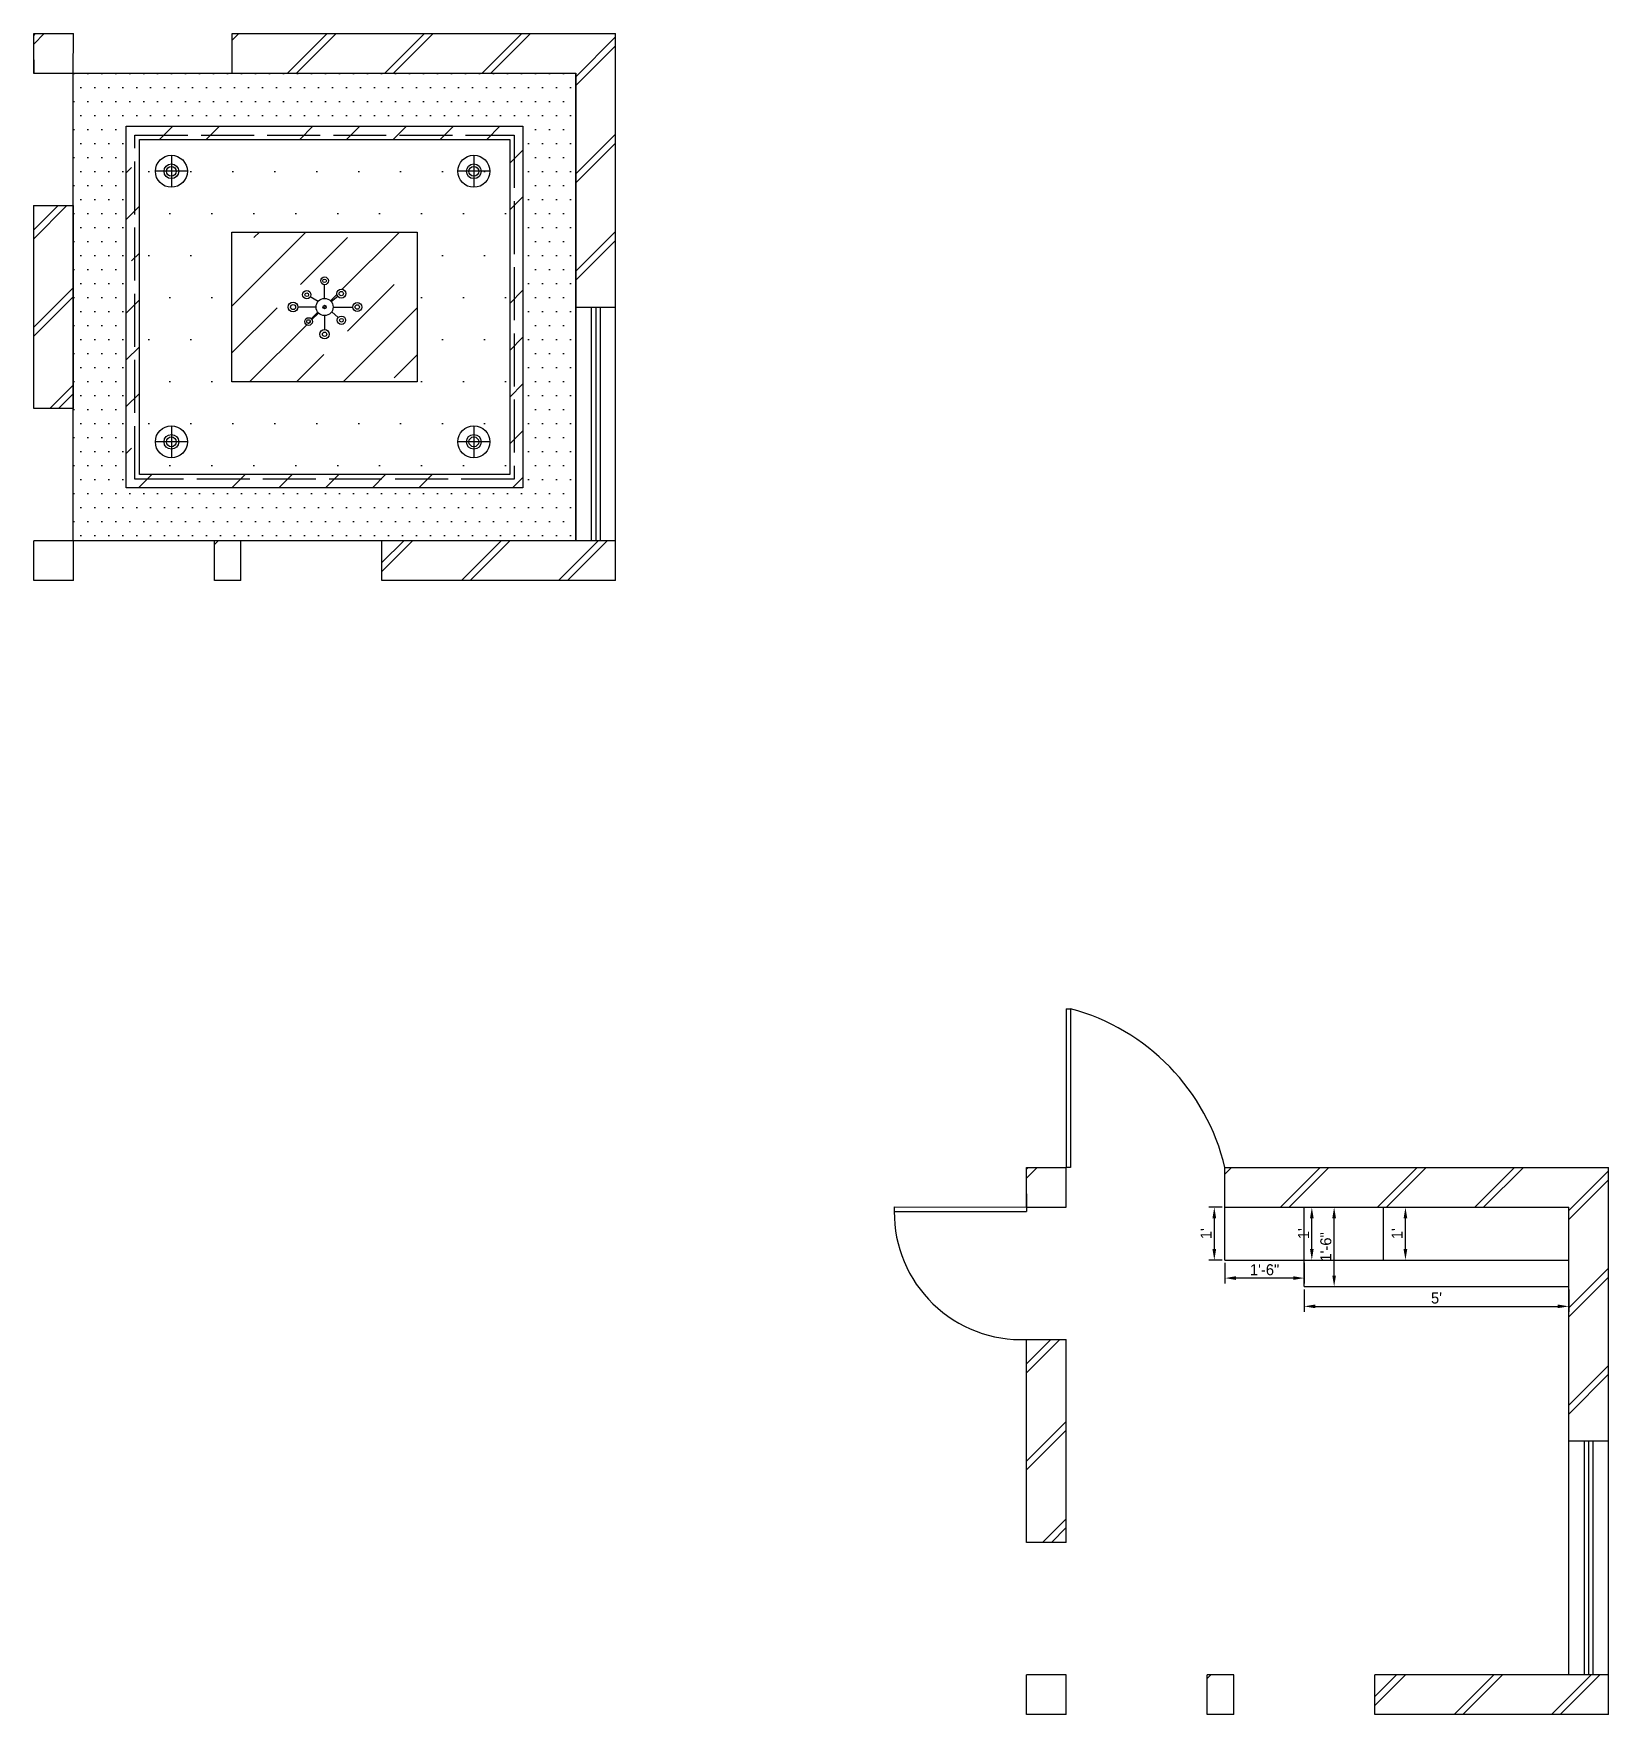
# Model space of a CAD drawing. Header units: millimetres. Extents: x 807 to 2534, y 690 to 1814.
# Drawn here: x 1365.7 to 1722.9, y 959.5 to 1340.6 of the extents above; entities that cross this region are included whole.
import ezdxf

# ---------------------------------------------------------------- set-up
doc = ezdxf.new("R2010")
doc.units = ezdxf.units.MM
doc.linetypes.add('ACAD_ISO02W100', pattern=[15, 12, -3])
doc.dimstyles.new('ISO-25', dxfattribs={"dimtxt": 2.5, "dimasz": 2.5, "dimexe": 1.25, "dimexo": 0.625, "dimtad": 1, "dimlunit": 4, "dimtxsty": 'Standard', "dimcen": 2.5, "dimadec": 0, "dimazin": 0, "dimtfac": 1, "dimtmove": 0, "dimatfit": 3, "dimfxl": 1, "dimarcsym": 0})

# ---------------------------------------------------------------- blocks, each defined once
blk = doc.blocks.new('*D27')
at = {"color": 0, "lineweight": -2}
for p, q in [((1635.3, 1074.49), (1632.28, 1074.49)), ((1633.53, 1071.99), (1633.53, 1064.99)), ((1635.3, 1062.49), (1632.28, 1062.49))]:
    blk.add_line(p, q, dxfattribs=at)
at = {"color": 0}
for points in [[(1633.11, 1071.99), (1633.95, 1071.99), (1633.53, 1074.49)], [(1633.11, 1064.99), (1633.95, 1064.99), (1633.53, 1062.49)]]:
    blk.add_solid(points, dxfattribs=at)
at = {"layer": 'Defpoints', "color": 0}
for p in [(1635.93, 1074.49), (1633.53, 1062.49), (1635.93, 1062.49)]:
    blk.add_point(p, dxfattribs=at)
at = {"color": 0, "insert": (1631.66, 1068.49), "char_height": 2.5, "attachment_point": 5, "rotation": 90}
blk.add_mtext("1'", dxfattribs=at)
blk = doc.blocks.new('*D28')
at = {"color": 0, "lineweight": -2}
for p, q in [((1635.93, 1061.86), (1635.93, 1057.17)), ((1653.93, 1061.86), (1653.93, 1057.17)), ((1651.43, 1058.42), (1638.43, 1058.42))]:
    blk.add_line(p, q, dxfattribs=at)
at = {"color": 0}
for points in [[(1638.43, 1058.84), (1638.43, 1058.01), (1635.93, 1058.42)], [(1651.43, 1058.84), (1651.43, 1058.01), (1653.93, 1058.42)]]:
    blk.add_solid(points, dxfattribs=at)
at = {"layer": 'Defpoints', "color": 0}
for p in [(1635.93, 1062.49), (1653.93, 1062.49), (1635.93, 1058.42)]:
    blk.add_point(p, dxfattribs=at)
at = {"color": 0, "insert": (1644.93, 1060.3), "char_height": 2.5, "attachment_point": 5}
blk.add_mtext('1\'-6"', dxfattribs=at)
blk = doc.blocks.new('*D29')
at = {"color": 0, "lineweight": -2}
for p, q in [((1653.93, 1055.86), (1653.93, 1050.76)), ((1713.93, 1055.86), (1713.93, 1050.76)), ((1656.43, 1052.01), (1711.43, 1052.01))]:
    blk.add_line(p, q, dxfattribs=at)
at = {"color": 0}
for points in [[(1656.43, 1052.43), (1656.43, 1051.6), (1653.93, 1052.01)], [(1711.43, 1052.43), (1711.43, 1051.6), (1713.93, 1052.01)]]:
    blk.add_solid(points, dxfattribs=at)
at = {"layer": 'Defpoints', "color": 0}
for p in [(1653.93, 1056.49), (1713.93, 1056.49), (1713.93, 1052.01)]:
    blk.add_point(p, dxfattribs=at)
at = {"color": 0, "insert": (1683.93, 1053.89), "char_height": 2.5, "attachment_point": 5}
blk.add_mtext("5'", dxfattribs=at)
blk = doc.blocks.new('*D30')
at = {"color": 0, "lineweight": -2}
for p, q in [((1672.55, 1074.49), (1678.14, 1074.49)), ((1676.89, 1064.99), (1676.89, 1071.99)), ((1672.55, 1062.49), (1678.14, 1062.49))]:
    blk.add_line(p, q, dxfattribs=at)
at = {"color": 0}
for points in [[(1676.47, 1071.99), (1677.3, 1071.99), (1676.89, 1074.49)], [(1676.47, 1064.99), (1677.3, 1064.99), (1676.89, 1062.49)]]:
    blk.add_solid(points, dxfattribs=at)
at = {"layer": 'Defpoints', "color": 0}
for p in [(1671.93, 1074.49), (1676.89, 1074.49), (1671.93, 1062.49)]:
    blk.add_point(p, dxfattribs=at)
at = {"color": 0, "insert": (1675.01, 1068.49), "char_height": 2.5, "attachment_point": 5, "rotation": 90}
blk.add_mtext("1'", dxfattribs=at)
blk = doc.blocks.new('*D31')
at = {"color": 0, "lineweight": -2}
for p, q in [((1654.55, 1074.49), (1656.9, 1074.49)), ((1655.65, 1064.99), (1655.65, 1071.99)), ((1654.55, 1062.49), (1656.9, 1062.49))]:
    blk.add_line(p, q, dxfattribs=at)
at = {"color": 0}
for points in [[(1655.24, 1071.99), (1656.07, 1071.99), (1655.65, 1074.49)], [(1655.24, 1064.99), (1656.07, 1064.99), (1655.65, 1062.49)]]:
    blk.add_solid(points, dxfattribs=at)
at = {"layer": 'Defpoints', "color": 0}
for p in [(1653.93, 1074.49), (1655.65, 1074.49), (1653.93, 1062.49)]:
    blk.add_point(p, dxfattribs=at)
at = {"color": 0, "insert": (1653.78, 1068.49), "char_height": 2.5, "attachment_point": 5, "rotation": 90}
blk.add_mtext("1'", dxfattribs=at)
blk = doc.blocks.new('*D26')
at = {"color": 0, "lineweight": -2}
for p, q in [((1654.55, 1074.49), (1661.96, 1074.49)), ((1660.71, 1058.99), (1660.71, 1071.99)), ((1654.55, 1056.49), (1661.96, 1056.49))]:
    blk.add_line(p, q, dxfattribs=at)
at = {"color": 0}
for points in [[(1660.3, 1071.99), (1661.13, 1071.99), (1660.71, 1074.49)], [(1660.3, 1058.99), (1661.13, 1058.99), (1660.71, 1056.49)]]:
    blk.add_solid(points, dxfattribs=at)
at = {"layer": 'Defpoints', "color": 0}
for p in [(1653.93, 1074.49), (1660.71, 1074.49), (1653.93, 1056.49)]:
    blk.add_point(p, dxfattribs=at)
at = {"color": 0, "insert": (1658.84, 1065.49), "char_height": 2.5, "attachment_point": 5, "rotation": 90}
blk.add_mtext('1\'-6"', dxfattribs=at)
blk = doc.blocks.new('chandelier')
for p, q in [((4689.87, 469.47), (4689.87, 472.64)), ((4688.26, 468.6), (4686.76, 469.9)), ((4691.4, 468.72), (4692.89, 470.2)), ((4687.93, 467.53), (4683.47, 467.53)), ((4688.39, 466.28), (4686.88, 465.1)), ((4689.87, 465.59), (4689.87, 462.46)), ((4691.34, 466.26), (4693.11, 465.22)), ((4691.81, 467.53), (4695.93, 467.53))]:
    blk.add_line(p, q)
for centre, radius in [((4689.87, 473.71), 1.07), ((4689.87, 473.71), 0.494), ((4686.05, 470.52), 0.94), ((4686.05, 470.52), 0.416), ((4689.87, 467.53), 1.94), ((4693.51, 470.82), 0.873), ((4693.51, 470.82), 0.422), ((4682.46, 467.53), 1.01), ((4682.46, 467.53), 0.503), ((4686.08, 464.48), 1.01), ((4689.87, 467.53), 0.388), ((4693.92, 464.74), 0.94), ((4693.92, 464.74), 0.418), ((4697.03, 467.53), 1.11), ((4697.03, 467.53), 0.572), ((4686.08, 464.48), 0.491), ((4689.87, 461.59), 0.872), ((4689.87, 461.59), 0.406)]:
    blk.add_circle(centre, radius)
blk = doc.blocks.new('light')
at = {"color": 6}
for p, q in [((4552.69, 610.29), (4552.69, 623.07)), ((4546.31, 616.68), (4559.08, 616.68))]:
    blk.add_line(p, q, dxfattribs=at)
for radius in [6.39, 2.94, 2.94, 1.96]:
    blk.add_circle((4552.69, 616.68), radius, dxfattribs=at)
at = {"color": 6, "linetype": 'ByBlock'}
blk.add_circle((4552.69, 616.68), 6.39, dxfattribs=at)

msp = doc.modelspace()

# ---------------------------------------------------------------- hatches: boundary and pattern name
at = {"linetype": 'ByBlock'}
h = msp.add_hatch(dxfattribs=at)
h.set_pattern_fill('JIS_LC_8A', color=256, scale=2, angle=180, style=0)
h.set_pattern_definition([(225, (2863.407, 2328.51), (11.03087, -11.03087), []), (225, (2861.407, 2328.51), (11.03087, -11.03087), [])])
h.paths.add_polyline_path([(1497.703, 1216.623), (1497.703, 1225.623), (1444.703, 1225.623), (1444.703, 1216.623)])
h.paths.add_polyline_path([(1497.703, 1340.623), (1410.703, 1340.623), (1410.703, 1331.623), (1488.703, 1331.623), (1488.703, 1278.623), (1497.703, 1278.623)])
h.paths.add_polyline_path([(1365.703, 1331.63), (1374.684, 1331.63), (1374.703, 1340.623), (1365.703, 1340.623)])
h.paths.add_polyline_path([(1374.703, 1301.63), (1365.703, 1301.63), (1365.703, 1255.623), (1374.703, 1255.623)])
h.paths.add_polyline_path([(1374.703, 1225.623), (1365.703, 1225.623), (1365.703, 1216.623), (1374.703, 1216.623)])
h.paths.add_polyline_path([(1406.703, 1216.623), (1412.703, 1216.623), (1412.703, 1225.623), (1406.703, 1225.623)])
h = msp.add_hatch(dxfattribs=at)
h.set_pattern_fill('DOTS', color=256, scale=2, angle=180, style=0)
h.set_pattern_definition([(180, (3130.5502, 2328.51), (-1.5875, -3.175), [0, -3.175])])
h.paths.add_polyline_path([(1374.684, 1331.63), (1374.684, 1225.623), (1488.703, 1225.623), (1488.703, 1331.63)])
h.paths.add_polyline_path([(1476.703, 1319.63), (1476.703, 1237.623), (1386.684, 1237.623), (1386.684, 1319.63)], flags=16)
h = msp.add_hatch(dxfattribs=at)
h.set_pattern_fill('JIS_STN_1E', color=256, scale=15, angle=180, style=0)
h.set_pattern_definition([(225, (3053.114, 2328.51), (10.6066, -10.6066), []), (225, (3042.54, 2328.51), (10.6066, -10.6066), [15, -7.5])])
h.paths.add_polyline_path([(1476.703, 1237.623), (1476.703, 1319.63), (1386.684, 1319.63), (1386.684, 1237.623)])
h.paths.add_polyline_path([(1389.684, 1240.623), (1389.684, 1316.63), (1473.703, 1316.63), (1473.703, 1240.623)], flags=16)
h = msp.add_hatch(dxfattribs=at)
h.set_pattern_fill('DOTS', color=256, scale=6, angle=180, style=0)
h.set_pattern_definition([(180, (2863.407, 2328.51), (-4.7625, -9.525), [0, -9.525])])
h.paths.add_polyline_path([(1473.703, 1240.623), (1473.703, 1316.63), (1389.684, 1316.63), (1389.684, 1240.623)])
h.paths.add_polyline_path([(1410.684, 1261.623), (1410.684, 1295.63), (1452.703, 1295.63), (1452.703, 1261.623)], flags=16)
h.paths.add_polyline_path([(1400.563, 1248.054, -1), (1393.315, 1248.054, -1)], flags=16)
h.paths.add_polyline_path([(1427.185, 1275.334, -0.6687303), (1428.677, 1275.95), (1430.163, 1277.432, -0.1671769), (1429.752, 1278.626), (1425.64, 1278.626, -1), (1423.428, 1278.626, -1), (1425.64, 1278.626), (1429.752, 1278.626, -0.1796056), (1430.222, 1279.893), (1428.452, 1280.935, -0.7639838), (1426.702, 1281.412, -1), (1428.582, 1281.412, -0.1337973), (1428.452, 1280.935), (1430.222, 1279.893, -0.2183628), (1431.694, 1280.568), (1431.694, 1283.693, -0.4142136), (1430.822, 1284.564, -1), (1432.566, 1284.564, -0.4142136), (1431.694, 1283.693), (1431.694, 1280.568, -0.2213755), (1433.18, 1279.876), (1434.689, 1281.052, -0.1670628), (1434.476, 1281.672, -1), (1436.491, 1281.672, -0.7137038), (1434.689, 1281.052), (1433.18, 1279.876, -0.1766407), (1433.635, 1278.626), (1438.1, 1278.626, -1), (1440.115, 1278.626, -1), (1438.1, 1278.626), (1433.635, 1278.626, -0.147777), (1433.31, 1277.551), (1434.805, 1276.255, -0.6941176), (1436.455, 1275.639, -1), (1434.575, 1275.639, -0.1805556), (1434.805, 1276.255), (1433.31, 1277.551, -0.2510683), (1431.694, 1276.685), (1431.694, 1273.515, -0.4142136), (1432.767, 1272.441, -1), (1430.621, 1272.441, -0.4142136), (1431.694, 1273.515), (1431.694, 1276.685, -0.231038), (1430.163, 1277.432), (1428.677, 1275.95, -0.198516), (1428.932, 1275.334, -1)], flags=0)
h.paths.add_polyline_path([(1428.48, 1275.334, -1), (1427.637, 1275.334, -1)], flags=0)
h.paths.add_polyline_path([(1423.962, 1278.626, -1), (1425.106, 1278.626, -1)], flags=0)
h.paths.add_polyline_path([(1432.187, 1272.441, -1), (1431.2, 1272.441, -1)], flags=0)
h.paths.add_polyline_path([(1428.06, 1281.412, -1), (1427.223, 1281.412, -1)], flags=0)
h.paths.add_polyline_path([(1432.082, 1278.626, -1), (1431.305, 1278.626, -1)], flags=0)
h.paths.add_polyline_path([(1435.931, 1275.639, -1), (1435.099, 1275.639, -1)], flags=0)
h.paths.add_polyline_path([(1432.099, 1284.564, -1), (1431.288, 1284.564, -1)], flags=0)
h.paths.add_polyline_path([(1435.975, 1281.672, -1), (1434.992, 1281.672, -1)], flags=0)
h.paths.add_polyline_path([(1439.61, 1278.626, -1), (1438.605, 1278.626, -1)], flags=0)
h.paths.add_polyline_path([(1469.176, 1248.054, -1), (1461.927, 1248.054, -1)], flags=16)
h = msp.add_hatch(dxfattribs=at)
h.set_pattern_fill('JIS_STN_1E', color=256, scale=15, angle=180, style=0)
h.set_pattern_definition([(225, (2863.407, 2328.51), (10.6066, -10.6066), []), (225, (2852.832, 2328.51), (10.6066, -10.6066), [15, -7.5])])
h.paths.add_polyline_path([(1452.703, 1295.63), (1410.684, 1295.63), (1410.684, 1261.623), (1452.703, 1261.623)])
h.paths.add_polyline_path([(1438.1, 1278.626), (1433.635, 1278.626, -0.147777), (1433.31, 1277.551), (1434.805, 1276.255, -0.6941176), (1436.455, 1275.639, -1), (1434.575, 1275.639, -0.1805556), (1434.805, 1276.255), (1433.31, 1277.551, -0.2510683), (1431.694, 1276.685), (1431.694, 1273.515, -0.4142136), (1432.767, 1272.441, -1), (1430.621, 1272.441, -0.4142136), (1431.694, 1273.515), (1431.694, 1276.685, -0.231038), (1430.163, 1277.432), (1428.677, 1275.95, -0.198516), (1428.932, 1275.334, -1), (1427.185, 1275.334, -0.6687303), (1428.677, 1275.95), (1430.163, 1277.432, -0.1671769), (1429.752, 1278.626), (1425.64, 1278.626, -1), (1423.428, 1278.626, -1), (1425.64, 1278.626), (1429.752, 1278.626, -0.1796056), (1430.222, 1279.893), (1428.452, 1280.935, -0.7639838), (1426.702, 1281.412, -1), (1428.582, 1281.412, -0.1337973), (1428.452, 1280.935), (1430.222, 1279.893, -0.2183628), (1431.694, 1280.568), (1431.694, 1283.693, -0.4142136), (1430.822, 1284.564, -1), (1432.566, 1284.564, -0.4142136), (1431.694, 1283.693), (1431.694, 1280.568, -0.2213755), (1433.18, 1279.876), (1434.689, 1281.052, -0.1670628), (1434.476, 1281.672, -1), (1436.491, 1281.672, -0.7137038), (1434.689, 1281.052), (1433.18, 1279.876, -0.1766407), (1433.635, 1278.626), (1438.1, 1278.626, -1), (1440.115, 1278.626, -1)], flags=16)
h.paths.add_polyline_path([(1438.605, 1278.626, -1), (1439.61, 1278.626, -1)], flags=0)
h.paths.add_polyline_path([(1435.099, 1275.639, -1), (1435.931, 1275.639, -1)], flags=0)
h.paths.add_polyline_path([(1434.992, 1281.672, -1), (1435.975, 1281.672, -1)], flags=0)
h.paths.add_polyline_path([(1431.305, 1278.626, -1), (1432.082, 1278.626, -1)], flags=0)
h.paths.add_polyline_path([(1431.2, 1272.441, -1), (1432.187, 1272.441, -1)], flags=0)
h.paths.add_polyline_path([(1431.288, 1284.564, -1), (1432.099, 1284.564, -1)], flags=0)
h.paths.add_polyline_path([(1427.637, 1275.334, -1), (1428.48, 1275.334, -1)], flags=16)
h.paths.add_polyline_path([(1427.223, 1281.412, -1), (1428.06, 1281.412, -1)], flags=16)
h.paths.add_polyline_path([(1423.962, 1278.626, -1), (1425.106, 1278.626, -1)], flags=0)
h = msp.add_hatch(dxfattribs=at)
h.set_pattern_fill('JIS_LC_8A', color=256, scale=2, angle=180, style=0)
h.set_pattern_definition([(225, (3088.632, 2071.376), (11.03087, -11.03087), []), (225, (3086.632, 2071.376), (11.03087, -11.03087), [])])
h.paths.add_polyline_path([(1722.929, 959.488), (1722.929, 968.488), (1669.929, 968.488), (1669.929, 959.488)])
h.paths.add_polyline_path([(1722.929, 1083.488), (1635.929, 1083.488), (1635.929, 1074.488), (1713.929, 1074.488), (1713.929, 1021.488), (1722.929, 1021.488)])
h.paths.add_polyline_path([(1590.929, 1074.495), (1599.909, 1074.495), (1599.929, 1083.488), (1590.929, 1083.488)])
h.paths.add_polyline_path([(1599.929, 1044.495), (1590.929, 1044.495), (1590.929, 998.488), (1599.929, 998.488)])
h.paths.add_polyline_path([(1599.929, 968.488), (1590.929, 968.488), (1590.929, 959.488), (1599.929, 959.488)])
h.paths.add_polyline_path([(1631.929, 959.488), (1637.929, 959.488), (1637.929, 968.488), (1631.929, 968.488)])

# ---------------------------------------------------------------- linework, layer by layer
for p, q in [((1365.703, 1331.63), (1365.703, 1340.623)), ((1365.703, 1340.623), (1374.703, 1340.623)), ((1374.684, 1331.63), (1374.703, 1340.623)), ((1410.703, 1331.623), (1410.703, 1340.623)), ((1410.703, 1340.623), (1497.703, 1340.623)), ((1497.703, 1216.623), (1497.703, 1340.623)), ((1365.703, 1334.696), (1365.703, 1331.686)), ((1365.684, 1331.63), (1374.684, 1331.63)), ((1410.703, 1331.623), (1488.703, 1331.623)), ((1488.703, 1225.623), (1488.703, 1331.623)), ((1365.684, 1301.63), (1374.684, 1301.63)), ((1365.703, 1255.623), (1365.703, 1301.63)), ((1374.703, 1255.623), (1374.703, 1301.63)), ((1488.703, 1278.623), (1497.703, 1278.623)), ((1492.203, 1278.623), (1492.203, 1225.623)), ((1493.203, 1278.623), (1493.203, 1225.623)), ((1494.203, 1278.623), (1494.203, 1225.623)), ((1374.703, 1255.623), (1365.703, 1255.623)), ((1365.703, 1216.623), (1365.703, 1225.623)), ((1374.703, 1225.623), (1365.703, 1225.623)), ((1374.703, 1216.623), (1374.703, 1225.623)), ((1406.703, 1216.623), (1406.703, 1225.623)), ((1412.703, 1225.623), (1406.703, 1225.623)), ((1412.703, 1216.623), (1412.703, 1225.623)), ((1444.703, 1216.623), (1444.703, 1225.623)), ((1497.703, 1225.623), (1444.703, 1225.623)), ((1374.703, 1216.623), (1365.703, 1216.623)), ((1412.703, 1216.623), (1406.703, 1216.623)), ((1497.703, 1216.623), (1444.703, 1216.623)), ((1599.929, 1119.488), (1599.929, 1083.488)), ((1599.929, 1119.488), (1600.929, 1119.488)), ((1600.929, 1119.488), (1600.929, 1083.488)), ((1590.929, 1074.495), (1590.929, 1083.488)), ((1590.929, 1083.488), (1599.929, 1083.488)), ((1599.909, 1074.495), (1599.929, 1083.488)), ((1599.929, 1083.488), (1599.929, 1083.488)), ((1600.929, 1083.488), (1599.929, 1083.488)), ((1635.929, 1062.488), (1635.929, 1083.488)), ((1635.929, 1083.488), (1722.929, 1083.488)), ((1722.929, 959.488), (1722.929, 1083.488)), ((1590.929, 1077.561), (1590.929, 1074.552)), ((1560.929, 1074.552), (1560.927, 1073.552)), ((1560.927, 1073.552), (1590.907, 1073.495)), ((1560.929, 1074.552), (1590.909, 1074.495)), ((1590.929, 1074.552), (1590.907, 1073.495)), ((1590.909, 1074.495), (1599.909, 1074.495)), ((1635.929, 1074.488), (1713.929, 1074.488)), ((1653.929, 1056.488), (1653.929, 1074.488)), ((1671.929, 1062.488), (1671.929, 1074.488)), ((1713.929, 968.488), (1713.929, 1074.488)), ((1635.929, 1062.488), (1713.929, 1062.488)), ((1653.929, 1056.488), (1713.929, 1056.488)), ((1590.909, 1044.495), (1599.909, 1044.495)), ((1590.929, 998.488), (1590.929, 1044.495)), ((1599.929, 998.488), (1599.929, 1044.495)), ((1713.929, 1021.488), (1722.929, 1021.488)), ((1717.429, 1021.488), (1717.429, 968.488)), ((1718.429, 1021.488), (1718.429, 968.488)), ((1719.429, 1021.488), (1719.429, 968.488)), ((1599.929, 998.488), (1590.929, 998.488)), ((1590.929, 959.488), (1590.929, 968.488)), ((1599.929, 968.488), (1590.929, 968.488)), ((1599.929, 959.488), (1599.929, 968.488)), ((1631.929, 959.488), (1631.929, 968.488)), ((1637.929, 968.488), (1631.929, 968.488)), ((1637.929, 959.488), (1637.929, 968.488)), ((1669.929, 959.488), (1669.929, 968.488)), ((1722.929, 968.488), (1669.929, 968.488)), ((1599.929, 959.488), (1590.929, 959.488)), ((1637.929, 959.488), (1631.929, 959.488)), ((1722.929, 959.488), (1669.929, 959.488))]:
    msp.add_line(p, q)
for points in [[(1488.703, 1225.623), (1374.684, 1225.623), (1374.684, 1331.63), (1488.703, 1331.63)], [(1476.703, 1237.623), (1386.684, 1237.623), (1386.684, 1319.63), (1476.703, 1319.63)], [(1473.703, 1240.623), (1389.684, 1240.623), (1389.684, 1316.63), (1473.703, 1316.63)], [(1452.703, 1261.623), (1410.684, 1261.623), (1410.684, 1295.63), (1452.703, 1295.63)]]:
    msp.add_lwpolyline(points, close=True)
at = {"linetype": 'ACAD_ISO02W100'}
msp.add_lwpolyline([(1474.703, 1239.623), (1388.684, 1239.623), (1388.684, 1317.63), (1474.703, 1317.63)], close=True, dxfattribs=at)
for centre, radius, start, end in [((1588.362, 1072.257), 48.875, 13.28548, 75.10067), ((1589.758, 1073.304), 28.833, 179.50723, 272.32626)]:
    msp.add_arc(centre, radius, start, end)

# ---------------------------------------------------------------- block references
at = {"linetype": 'ByBlock', "xscale": 0.567389472186278, "yscale": 0.5673894721858233, "zscale": 0.5673894721859131, "rotation": 180}
for p in [(3980.09, 1659.298), (4048.702, 1659.298), (3980.09, 1597.953), (4048.702, 1597.953)]:
    msp.add_blockref('light', p, dxfattribs=at)
at = {"linetype": 'ByBlock', "rotation": 180}
msp.add_blockref('chandelier', (6121.566, 1746.155), dxfattribs=at)

# ---------------------------------------------------------------- dimensions: what is measured, and where the dimension line sits
for base, p1, p2, picture, middle in [((1633.531, 1062.488), (1635.929, 1074.488), (1635.929, 1062.488), '*D27', (1631.656, 1068.488)), ((1655.652, 1074.488), (1653.929, 1062.488), (1653.929, 1074.488), '*D31', (1653.777, 1068.488)), ((1676.886, 1074.488), (1671.929, 1062.488), (1671.929, 1074.488), '*D30', (1675.011, 1068.488))]:
    dim = msp.add_linear_dim(base=base, p1=p1, p2=p2, angle=90, dimstyle='ISO-25')
    dim.commit()
    dim.dimension.update_dxf_attribs({"geometry": picture, "text_midpoint": middle})
dim = msp.add_linear_dim(base=(1660.715, 1074.488), p1=(1653.929, 1056.488), p2=(1653.929, 1074.488), angle=90, dimstyle='ISO-25')
dim.commit()
dim.dimension.update_dxf_attribs({"geometry": '*D26', "text_midpoint": (1660.715, 1065.488), "dimtype": 160})
for base, p1, p2, picture, middle in [((1635.929, 1058.424), (1653.929, 1062.488), (1635.929, 1062.488), '*D28', (1644.929, 1060.299)), ((1713.929, 1052.012), (1653.929, 1056.488), (1713.929, 1056.488), '*D29', (1683.929, 1053.887))]:
    dim = msp.add_linear_dim(base=base, p1=p1, p2=p2, dimstyle='ISO-25')
    dim.commit()
    dim.dimension.update_dxf_attribs({"geometry": picture, "text_midpoint": middle})

doc.saveas('drawing.dxf')
